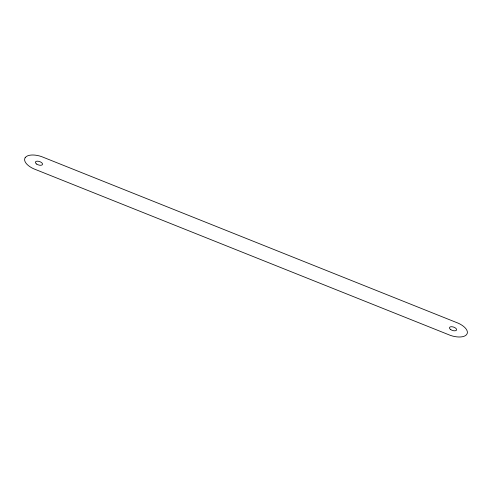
<?xml version="1.0" encoding="UTF-8"?>
<svg xmlns="http://www.w3.org/2000/svg" width="492" height="492" viewBox="0 0 492 492"><rect width="100%" height="100%" fill="white"/><g stroke="black" fill="none" stroke-linecap="round" stroke-linejoin="round"><path stroke-width="0.74" d="M25.166 157.717L24.828 158.369A14.926 7.103 18.4 0 0 33.597 168.75L450.481 335.415A14.926 7.103 18.4 0 0 466.348 334.88L467.172 333.631A14.926 7.103 18.4 0 0 458.396 323.262L41.519 156.585A14.926 7.103 18.4 0 0 25.639 157.132L25.166 157.717M36.648 164.064A3.739 1.777 18.4 0 0 42.503 164.451A3.739 1.777 18.4 0 0 37.749 161.185A3.739 1.777 18.4 0 0 36.648 164.064M450.715 329.597A3.739 1.777 18.4 0 0 456.57 329.984A3.739 1.777 18.4 0 0 451.816 326.719A3.739 1.777 18.4 0 0 450.715 329.597"/></g></svg>
